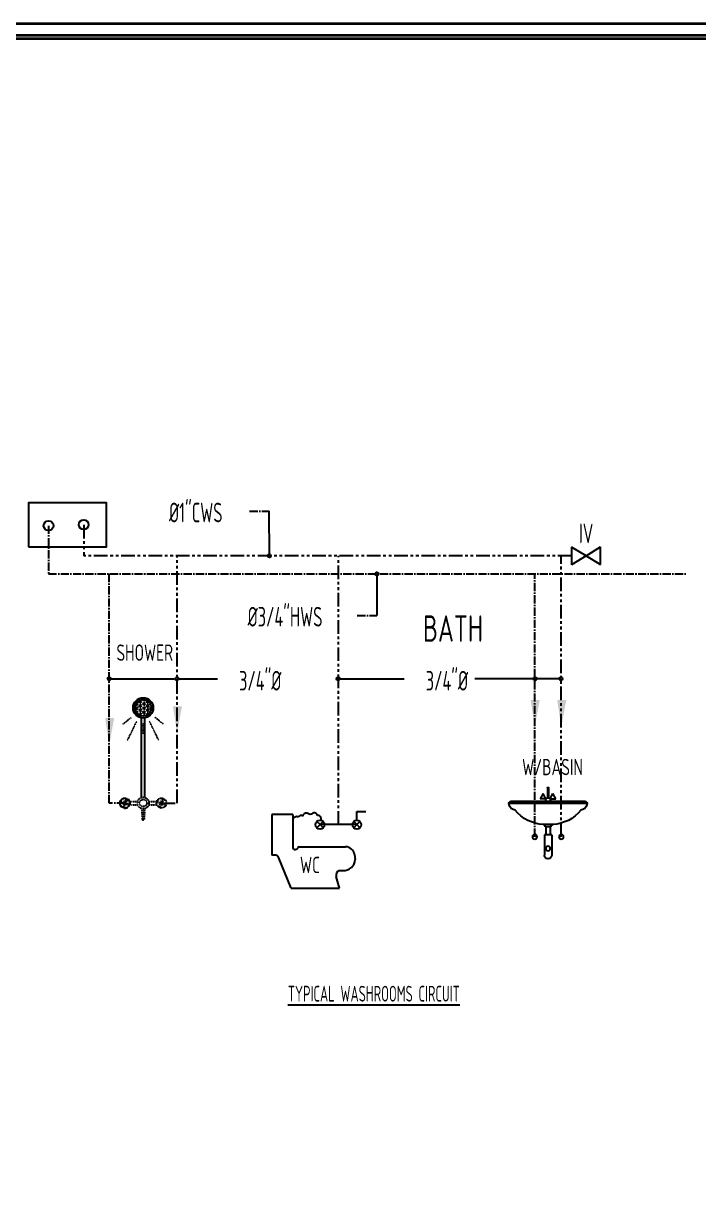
# Model space of a CAD drawing. Header units: millimetres. Extents: x 626118 to 667468, y 4481694 to 4492717.
# Drawn here: x 628100 to 629336, y 4490558 to 4492717 of the extents above; entities that cross this region are included whole.
import ezdxf

# ---------------------------------------------------------------- set-up
doc = ezdxf.new("R2010")
doc.units = ezdxf.units.MM
for name, pattern in [('CENTER2', [1.125, 0.75, -0.125, 0.125, -0.125]), ('DASHDOT', [1, 0.5, -0.25, 0, -0.25]), ('DIVIDE', [1.25, 0.5, -0.25, 0, -0.25, 0, -0.25]), ('DUZ', [500, 500]), ('PHANTOM', [2.5, 1.25, -0.25, 0.25, -0.25, 0.25, -0.25])]:
    doc.linetypes.add(name, pattern=pattern)
doc.layers.get('0').update_dxf_attribs({"color": 1, "linetype": 'DUZ'})
for name, color, linetype in [('DR-VIEW PORT', 7, 'Continuous'), ('Fixture', 7, 'Continuous'), ('GI-PIPE', 4, 'Continuous'), ('HWS', 115, 'DIVIDE'), ('PL-CWS', 80, 'PHANTOM'), ('PL-HWS', 4, 'CENTER2'), ('PL-TXT', 3, 'CENTER2'), ('PLUMTEXT', 2, 'Continuous'), ('TEXT2', 1, 'Continuous'), ('TEXTGEN', 3, 'Continuous')]:
    doc.layers.add(name, color=color, linetype=linetype)
doc.layers.add('DUVAR', color=7, linetype='Continuous', lineweight=35)
doc.styles.add('din.shx', font='din.shx', dxfattribs={"width": 0.7})
doc.dimstyles.new('ARROW-96', dxfattribs={"dimscale": 12, "dimtxt": 1.5, "dimasz": 1.5, "dimexe": 0.5, "dimexo": 0.5, "dimgap": 0.25, "dimtad": 0, "dimtih": 1, "dimtoh": 1, "dimdec": 1, "dimzin": 0, "dimdsep": 46, "dimlunit": 4, "dimtxsty": 'din.shx', "dimcen": 0.5, "dimclrd": 10, "dimclre": 10, "dimclrt": 256, "dimadec": 0, "dimazin": 0, "dimtfac": 1, "dimtdec": 1, "dimtofl": 0, "dimtmove": 0, "dimatfit": 3, "dimfxl": 1, "dimtolj": 1, "dimtzin": 0, "dimarcsym": 0})
pattern_1 = [(45, (23790.22765, 1737.17743), (-0.353553391, 0.353553391), [])]

# ---------------------------------------------------------------- blocks, each defined once
blk = doc.blocks.new('V')
at = {"layer": 'Fixture'}
for p, q in [((-0.2, 27.1), (-0.2, 23.83)), ((-0.2, 27.1), (0.2, 27.1)), ((0.2, 27.1), (0.2, 23.83)), ((-13.26, 21.86), (13.26, 21.86)), ((-12.62, 22.57), (12.62, 22.57)), ((-1.61, 14.73), (1.61, 14.74)), ((-1, 14.03), (-1, 13.91)), ((-1, 13.91), (1, 13.91)), ((-0.75, 13.91), (-0.75, 11.18)), ((0.75, 13.91), (0.75, 11.18)), ((1, 13.91), (1, 14.05)), ((-1.25, 11.18), (-1.25, 4.28)), ((-1.25, 11.18), (1.25, 11.18)), ((1.25, 11.18), (1.25, 4.28))]:
    blk.add_line(p, q, dxfattribs=at)
at = {"layer": 'Fixture', "color": 7, "linetype": 'Continuous'}
for points in [[(-2.68, 23.41), (-1.65, 25.2)], [(-0.7, 23.45), (-1.65, 25.2)], [(0.69, 23.47), (1.64, 25.21)], [(1.64, 25.21), (2.68, 23.42)], [(-0.7, 23.45), (-2.68, 23.41)], [(0.69, 23.47), (2.68, 23.42)]]:
    blk.add_lwpolyline(points, dxfattribs=at)
for centre in [(-4.5, 10.57), (4.5, 10.57)]:
    blk.add_circle(centre, 0.8, dxfattribs=at)
at = {"layer": 'Fixture'}
blk.add_circle((0, 6.57), 0.75, dxfattribs=at)
for centre, radius, start, end in [((0, 27.1), 0.2, 0, 180), ((-12.56, 21.87), 0.7, 84.8928, 213.8443), ((-10.91, 21.82), 2.25, 188.4767, 264.9327), ((10.91, 21.82), 2.25, 275.0673, 351.5233), ((12.56, 21.87), 0.7, 326.1557, 95.1072), ((-1.11, 27.49), 12.76, 218.3642, 267.7534), ((1.11, 27.49), 12.76, 272.2466, 321.6358), ((-1.7, 14.03), 0.7, 0, 82.5341), ((1.7, 14.05), 0.7, 97.3423, 180), ((0, 4.28), 1.25, 180, 0)]:
    blk.add_arc(centre, radius, start, end, dxfattribs=at)
at = {"layer": 'Fixture', "color": 7, "linetype": 'Continuous'}
blk.add_arc((0, 23.06), 0.8, 322.5127, 217.4873, dxfattribs=at)
at = {"layer": 'Fixture', "color": 7}
blk.add_arc((0, 23.83), 0.2, 180, 0, dxfattribs=at)
blk = doc.blocks.new('SH')
at = {"layer": 'HWS'}
h = blk.add_hatch(dxfattribs=at)
h.set_pattern_fill('HEX', color=24, scale=12, style=0)
h.set_pattern_definition([(0, (-4503.87, -263.0146), (0, 2.5980762), [1.5, -3]), (120, (-4503.87, -263.0146), (-2.25, -1.2990381), [1.5, -3]), (60, (-4502.37, -263.0146), (-2.25, 1.2990381), [1.5, -3])])
h.paths.add_polyline_path([(10, 114.8, 1), (-10, 114.8, 1)])
h = blk.add_hatch(dxfattribs=at)
h.set_pattern_fill('ANSI31', color=147, scale=4, style=0)
h.set_pattern_definition(pattern_1)
h.paths.add_polyline_path([(-28, 0, 1), (-16, 0, 0.66755), (-26.3, 4.2, -0.449801)])
h.paths.add_polyline_path([(-16, 0, 0.198434), (-17.8, 4.2, -0.500522), (-22, 6, 0.414214), (-28, 0, 1)], flags=17)
h.paths.add_polyline_path([(-16, 0, 1), (-28, 0, 0.669251), (-17.8, -4.3, -0.51936)], flags=17)
h.paths.add_polyline_path([(-22, -6, 0.414214), (-16, 0, 1), (-28, 0, 0.198434), (-26.3, -4.3, -0.485969)], flags=17)
h = blk.add_hatch(dxfattribs=at)
h.set_pattern_fill('ANSI31', color=147, scale=4, style=0)
h.set_pattern_definition(pattern_1)
h.paths.add_polyline_path([(-21.1, 0, 1), (-22.9, 0, 1)])
h = blk.add_hatch(dxfattribs=at)
h.set_pattern_fill('ANSI31', color=147, scale=4, style=0)
h.set_pattern_definition([(45, (-4457.8701, -263.01463), (-0.35355339, 0.35355339), [])])
h.paths.add_polyline_path([(26.2, 4.2, 0.19939), (22, 6, 0.500522)], flags=17)
h.paths.add_polyline_path([(22, -6, 0.485969), (17.7, -4.3, 0.19939)])
blk.add_hatch(color=147, dxfattribs=at).paths.add_polyline_path([(22.9, 0, 1), (21.1, 0, 1)])
at = {"layer": 'HWS', "color": 24}
for p, q in [((-24.6, 95.2), (-13.8, 103.7)), ((24.6, 95.2), (13.8, 103.7)), ((-18.8, 75.7), (-7.7, 98.8)), ((0, 83.4), (0, 97.1)), ((18.8, 75.7), (7.7, 98.8))]:
    blk.add_line(p, q, dxfattribs=at)
at = {"layer": 'HWS', "linetype": 'Continuous'}
for p, q in [((-2, 6.7), (-2, 102.5)), ((2, 6.7), (2, 102.5))]:
    blk.add_line(p, q, dxfattribs=at)
at = {"layer": 'HWS'}
for p, q in [((-16.4, 2), (-6.7, 2)), ((6.7, 2), (16.3, 2)), ((-16.4, -2), (-6.7, -2)), ((-2, -6.7), (-1, -19)), ((0, -7), (0, -19)), ((2, -6.7), (1, -18.8)), ((6.7, -2), (16.3, -2)), ((1, -18.8), (1, -19))]:
    blk.add_line(p, q, dxfattribs=at)
at = {"layer": 'HWS', "color": 7, "linetype": 'Continuous'}
for radius in [12.2, 9.97]:
    blk.add_circle((0, 114.8), radius, dxfattribs=at)
at = {"layer": 'HWS', "color": 147}
for centre, radius in [((-22, 0), 6), ((-22, 0), 2.49), ((-22, 0), 0.931), ((22, 0), 6), ((22, 0), 2.49), ((22, 0), 0.931)]:
    blk.add_circle(centre, radius, dxfattribs=at)
at = {"layer": 'HWS'}
for radius in [7, 4.38]:
    blk.add_circle((0, 0), radius, dxfattribs=at)
at = {"layer": 'HWS', "color": 147}
for centre, radius, start, end in [((-29, 2.9), 3.08, 289.0136, 25.8867), ((-19.2, 6.7), 2.87, 194.2694, 300.6253), ((15, 2.9), 3.08, 289.0136, 25.8867), ((24.8, 6.7), 2.87, 194.2694, 300.6253), ((-24.8, -6.8), 2.93, 15.6106, 119.284), ((-15.4, -2.8), 2.8, 102.6938, 212.476), ((19.2, -6.8), 2.93, 15.6106, 119.284), ((28.6, -2.8), 2.8, 102.6938, 212.476)]:
    blk.add_arc(centre, radius, start, end, dxfattribs=at)
at = {"layer": 'HWS'}
for radius, start, end in [(1.53, 135.7111, 45.1041), (1.01, 186.3255, 6.3255)]:
    blk.add_arc((0, -18.9), radius, start, end, dxfattribs=at)
blk = doc.blocks.new('WCS')
at = {"color": 7}
for p, q in [((-29.5, 50), (-29.5, 22.33)), ((-15.3, 50), (-29.5, 50)), ((-15.3, 50), (-15.3, 27.33)), ((28.18, 46.09), (28.18, 52.09)), ((28.18, 52.09), (34.18, 52.09)), ((3.18, 43.09), (1.06, 45.21)), ((3.18, 43.09), (1.06, 40.97)), ((3.18, 43.09), (5.3, 45.21)), ((28.18, 43.09), (3.18, 43.09)), ((3.18, 43.09), (5.3, 40.97)), ((28.18, 43.09), (26.06, 45.21)), ((28.18, 43.09), (26.06, 40.97)), ((28.18, 43.09), (30.3, 45.21)), ((28.18, 43.09), (30.3, 40.97)), ((-14.3, 26.33), (-14.3, 26.33)), ((-11.87, 27.09), (-11.87, 27.09)), ((-10.87, 28.09), (20.57, 28.09)), ((-26.89, 22.33), (-29.5, 22.33)), ((-16.5, 0), (-25.01, 21.03)), ((26.53, 22.75), (27.07, 19.53)), ((16.06, 12), (18.68, 12)), ((-16.5, 0), (16.5, 0)), ((16.5, 0), (14.12, 7.84))]:
    blk.add_line(p, q, dxfattribs=at)
for centre in [(3.18, 43.09), (28.18, 43.09)]:
    blk.add_circle(centre, 3, dxfattribs=at)
for centre, radius, start, end in [((-12.62, 45.65), 2.87, 68.8707, 159.03708), ((-9.77, 46.97), 2.27, 57.49898, 143.08345), ((-6.08, 48.38), 2.53, 62.83176, 168.48338), ((-3.41, 53.58), 3.32, 242.83176, 297.16824), ((-0.62, 48.91), 2.14, 12.92555, 126.53043), ((1.9, 47.55), 1.89, 15.64119, 103.18958), ((2.55, 47.32), 1.38, 297.23884, 32.22298), ((-14.3, 27.33), 1, 180, 270), ((-13.87, 29.22), 2.93, 261.49335, 313.19416), ((-10.87, 27.09), 1, 90, 180), ((20.57, 22.09), 6, 6.34019, 90), ((-26.89, 20.33), 2, 20.55605, 90), ((19.1, 19.97), 7.99, 266.98648, 356.83428), ((17.84, 8.64), 3.81, 117.92327, 192.05264)]:
    blk.add_arc(centre, radius, start, end, dxfattribs=at)
blk = doc.blocks.new('GATE')
at = {"layer": 'GI-PIPE', "color": 1, "linetype": 'Continuous'}
for points in [[(-0.02, 6.63), (-4.08, 13.26)], [(3.98, 13.26), (-4.08, 13.26)], [(-0.02, 6.63), (3.98, 13.26)], [(-0.02, 6.63), (-4.02, 0)], [(-0.02, 6.63), (4.04, 0)], [(-4.02, 0), (4.04, 0)]]:
    blk.add_lwpolyline(points, dxfattribs=at)

msp = doc.modelspace()

# ---------------------------------------------------------------- linework, layer by layer
msp.add_lwpolyline([(628108.48, 4491758.23), (628251.56, 4491758.23), (628251.56, 4491838.64), (628108.48, 4491838.64)], close=True)
for centre in [(628145.33, 4491796.6), (628209.84, 4491798.43)]:
    msp.add_circle(centre, 8.94)
at = {"layer": 'DUVAR'}
for points in [[(626117.56, 4492717), (633317.56, 4492717), (633317.56, 4487917), (626117.56, 4487917)], [(626138.56, 4492696), (633296.56, 4492696), (633296.56, 4487938), (626138.56, 4487938)], [(626144.86, 4492689.7), (633290.26, 4492689.7), (633290.26, 4487944.3), (626144.86, 4487944.3)]]:
    msp.add_lwpolyline(points, close=True, dxfattribs=at)
at = {"layer": 'HWS', "ltscale": 1.5}
msp.add_solid([(628265.54, 4491444.24, -201.36), (628256.6, 4491394.86, -201.36), (628249.05, 4491444.48, -201.36)], dxfattribs=at)
at = {"layer": 'PL-CWS', "ltscale": 20}
for p, q in [((628209.84, 4491798.43), (628209.84, 4491741.47, -195.11)), ((629103.44, 4491741.47, -195.11), (628209.84, 4491741.47, -195.11)), ((628380.82, 4491288.38, -201.36), (628380.82, 4491741.47, -201.36)), ((628676.39, 4491248.74, -195.11), (628676.39, 4491741.47, -195.11)), ((629084.61, 4491226.7, -190.79), (629084.61, 4491741.47, -190.79)), ((628352.12, 4491288.38, -201.36), (628380.82, 4491288.38, -201.36))]:
    msp.add_line(p, q, dxfattribs=at)
at = {"layer": 'PL-HWS', "ltscale": 20}
for p, q in [((628513.76, 4491823.08, -362.31), (628549.61, 4491823.08, -362.31)), ((628145.33, 4491796.6), (628145.33, 4491708.42, -302.06)), ((628145.21, 4491708.42), (629312.52, 4491708.42)), ((628256.6, 4491288.38, -201.36), (628256.6, 4491709.47, -201.36)), ((629036.01, 4491226.7, -186.7), (629036.01, 4491708.42, -186.7)), ((628710.76, 4491632.08, -362.31), (628746.61, 4491632.08, -362.31)), ((628285.29, 4491288.38, -201.36), (628256.6, 4491288.38, -201.36))]:
    msp.add_line(p, q, dxfattribs=at)
at = {"layer": 'TEXTGEN', "color": 4, "linetype": 'DASHDOT'}
for points in [[(628389.77, 4491465.69, -201.36), (628380.82, 4491416.32, -201.36), (628373.27, 4491465.93, -201.36)], [(629044.96, 4491476.94, -186.7), (629036.01, 4491427.56, -186.7), (629028.46, 4491477.17, -186.7)], [(629093.56, 4491476.94, -190.79), (629084.61, 4491427.56, -190.79), (629077.06, 4491477.17, -190.79)]]:
    msp.add_solid(points, dxfattribs=at)

# ---------------------------------------------------------------- block references
at = {"layer": 'DR-VIEW PORT', "xscale": 4, "yscale": 4, "zscale": 4, "rotation": 270}
msp.add_blockref('GATE', (629103.44, 4491741.39, -396.47), dxfattribs=at)
at = {"layer": 'PLUMTEXT'}
for name, p, xscale, yscale, zscale in [('SH', (628318.71, 4491288.38, -195.11), 1.518750000001091, 1.518750000001091, 1.518750000001091), ('V', (629060.31, 4491169.61, -195.11), -5.40000000000054, 5.399999999997816, 5.399999999999997), ('WCS', (628634.05, 4491132.4, -195.11), 2.699999999998909, 2.699999999998909, 2.699999999998909)]:
    msp.add_blockref(name, p, dxfattribs=dict(at, xscale=xscale, yscale=yscale, zscale=zscale))

# ---------------------------------------------------------------- texts
at = {"layer": 'PL-TXT', "char_height": 30, "width": 424.3936, "style": 'din.shx'}
for s, insert, attachment_point in [('SHOWER ', (628373.48, 4491579.01), 3), ('W/BASIN', (629124.16, 4491369.35, -193.85), 3), ('WC', (628605.88, 4491189.94, -193.85), 1)]:
    msp.add_mtext(s, dxfattribs=dict(at, insert=insert, attachment_point=attachment_point))
at = {"layer": 'PLUMTEXT', "char_height": 36, "style": 'din.shx'}
for s, insert, attachment_point in [('{\\Farchquik|c0;%%C1"CWS}', (628366.08, 4491820.85, -362.31), 4), ('{\\Farchquik|c0;IV}', (629117.05, 4491782.55, -390.22), 4), ('{\\Farchquik|c0;%%C3/4"HWS}', (628510.08, 4491629.85, -362.31), 4), ('{\\Farchquik.shx|c0;3/4"%%c}', (628572.03, 4491512.55, -195.11), 6), ('{\\Farchquik.shx|c0;3/4"%%c}', (628914.03, 4491512.55, -195.11), 6)]:
    msp.add_mtext(s, dxfattribs=dict(at, insert=insert, attachment_point=attachment_point))
at = {"layer": 'PLUMTEXT', "color": 7, "insert": (628831.27, 4491608.22), "char_height": 48.422, "attachment_point": 4, "style": 'din.shx'}
msp.add_mtext('BATH', dxfattribs=at)
at = {"layer": 'TEXT2', "linetype": 'Continuous', "style": 'din.shx', "width": 0.6}
msp.add_text('%%UTYPICAL WASHROOMS CIRCUIT', height=29, dxfattribs=at).set_placement((628583.64, 4490924.44))

# ---------------------------------------------------------------- leaders
at = {"layer": 'PLUMTEXT', "color": 10}
for points in [[(628549.86, 4491741.47, -362.31), (628549.61, 4491823.08, -362.31)], [(628746.86, 4491708.42, -362.31), (628746.61, 4491632.08, -362.31)], [(628256.42, 4491516.15, -195.11), (628375.18, 4491516.18, -195.11)], [(628380.65, 4491516.15, -195.11), (628454.61, 4491516.18, -195.11)], [(628675.65, 4491516.15, -195.11), (628796.61, 4491516.18, -195.11)], [(629036.7, 4491516.15, -85.66), (628926.01, 4491516.18, -85.66)], [(629083.85, 4491516.15, -85.66), (629009.88, 4491516.18, -85.66)]]:
    msp.add_leader(points, dimstyle='ARROW-96', override={"dimscale": 4, "dimldrblk": 'DOTBLANK'}, dxfattribs=at)

doc.saveas('drawing.dxf')
